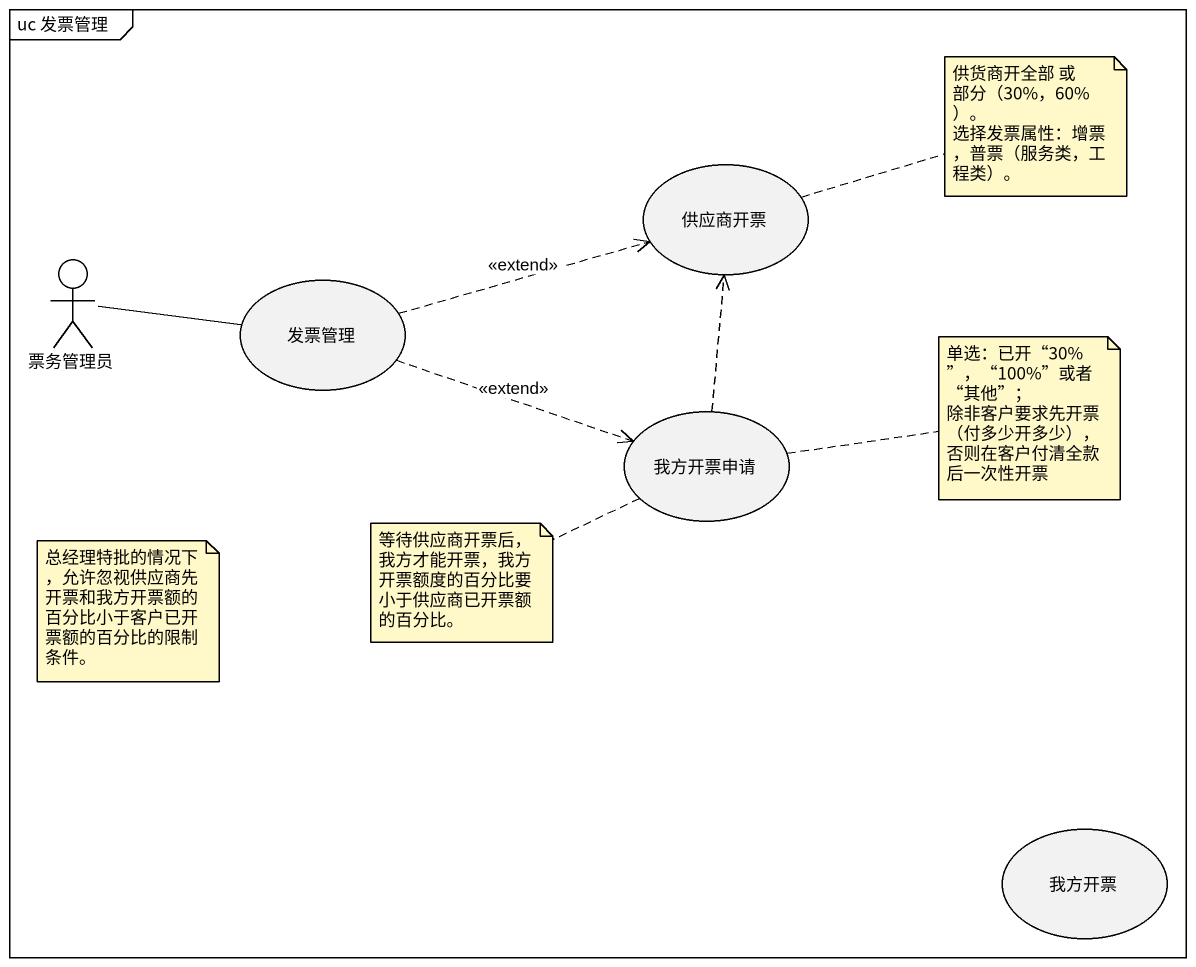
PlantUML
@startuml
mainframe uc 发票管理
usecase 供应商开票
actor 票务管理员
usecase 发票管理
usecase 我方开票申请
usecase 我方开票
票务管理员 -right- 发票管理
发票管理 .right.> 供应商开票 : <<extend>>
发票管理 .right.> 我方开票申请 : <<extend>>
我方开票申请 .up.> 供应商开票
note right of 供应商开票
  供货商开全部 或 部分（30%，60%）。
  选择发票属性：增票，普票（服务类，工程类）。
end note
note right of 我方开票申请
  单选：已开“30%”，“100%”或者“其他”；
  除非客户要求先开票（付多少开多少），否则在客户付清全款后一次性开票
end note
note as N3
  总经理特批的情况下，允许忽视供应商先开票和我方开票额的百分比小于客户已开票额的百分比的限制条件。
end note
note left of 我方开票申请 : 等待供应商开票后，我方才能开票，我方开票额度的百分比要小于供应商已开票额的百分比。
@enduml
